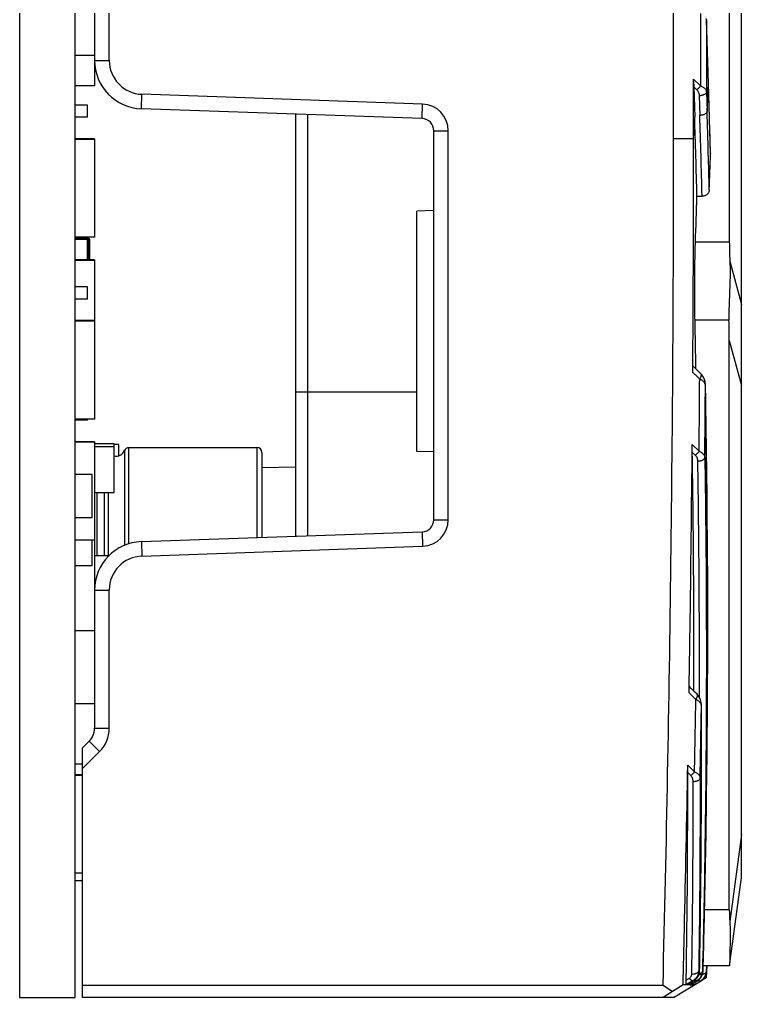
# Model space of a CAD drawing. Header units: millimetres. Extents: x 1409 to 26878, y 589 to 5187.
# Drawn here: x 2409.45 to 2439.25, y 1227.3 to 1267.67 of the extents above; entities that cross this region are included whole.
import ezdxf

# ---------------------------------------------------------------- set-up
doc = ezdxf.new("R2010")
doc.units = ezdxf.units.MM
doc.layers.add('02___PRT_ALL_AXES', color=7, linetype='Continuous')

msp = doc.modelspace()

# ---------------------------------------------------------------- linework, layer by layer
at = {"color": 7, "linetype": 'Continuous'}
for p, q in [((2409.4453, 1564.7998), (2409.4453, 1227.2998)), ((2411.7453, 1227.2998), (2411.7453, 1564.7998)), ((2439.2453, 1232.2555), (2439.2453, 1559.8441)), ((2436.4453, 1262.7555), (2436.4453, 1529.3441)), ((2412.5453, 1306.5642), (2412.5453, 1264.9278)), ((2413.1453, 1265.9812), (2413.1453, 1306.5642)), ((2438.7453, 1272.9586), (2438.7453, 1258.482)), ((2437.5594, 1267.9102), (2437.5594, 1264.9323)), ((2437.7998, 1267.6573), (2437.8, 1267.6668)), ((2437.8835, 1265.0312), (2437.7998, 1267.6573)), ((2437.7998, 1267.6573), (2437.7998, 1264.6794)), ((2437.8837, 1265.0408), (2437.8, 1267.6669)), ((2412.5453, 1266.1778), (2411.7453, 1266.1778)), ((2412.5453, 1265.9812), (2413.1453, 1265.9812)), ((2437.2703, 1265.207), (2437.5594, 1264.9323)), ((2437.2703, 1262.7555), (2437.2703, 1265.207)), ((2412.5453, 1264.9278), (2411.7453, 1264.9278)), ((2437.2753, 1264.8934), (2437.404, 1264.7711)), ((2437.2753, 1264.8934), (2437.315, 1263.649)), ((2437.8255, 1263.8724), (2437.8835, 1265.0312)), ((2437.8835, 1265.0312), (2437.8837, 1265.0408)), ((2414.4755, 1263.9824), (2414.4965, 1264.582)), ((2426.0837, 1264.1774), (2414.4965, 1264.582)), ((2437.5002, 1264.5183), (2437.5259, 1263.7112)), ((2437.7998, 1264.6794), (2437.8255, 1263.8724)), ((2412.2453, 1264.1389), (2411.7453, 1264.1389)), ((2412.2453, 1263.6309), (2412.2453, 1264.1389)), ((2426.0628, 1263.5778), (2414.4755, 1263.9824)), ((2426.0628, 1263.5778), (2426.0837, 1264.1774)), ((2412.2453, 1263.6309), (2411.7453, 1263.6309)), ((2420.8453, 1246.3397), (2420.8453, 1263.76)), ((2421.3453, 1246.3571), (2421.3453, 1263.7425)), ((2437.2703, 1262.7555), (2437.315, 1263.649)), ((2412.5453, 1262.7418), (2411.7453, 1262.7418)), ((2412.5453, 1262.7164), (2411.7453, 1262.7164)), ((2412.5453, 1262.7418), (2412.5453, 1258.6778)), ((2426.5453, 1263.0781), (2427.1453, 1263.0781)), ((2426.5453, 1247.0216), (2426.5453, 1263.0781)), ((2427.1453, 1247.0216), (2427.1453, 1263.0781)), ((2436.4453, 1262.7555), (2437.2703, 1262.7555)), ((2437.9679, 1262.128), (2437.9675, 1262.1434)), ((2437.9679, 1262.128), (2437.9675, 1262.1434)), ((2437.9679, 1262.1434), (2437.9679, 1262.128)), ((2437.4091, 1260.3713), (2437.6216, 1260.3713)), ((2412.5453, 1258.6778), (2411.7453, 1258.6778)), ((2412.2453, 1258.6309), (2412.2453, 1258.6778)), ((2412.2453, 1258.6309), (2411.7453, 1258.6309)), ((2412.2453, 1258.6105), (2411.7453, 1258.6105)), ((2412.2453, 1258.585), (2411.7453, 1258.585)), ((2412.2953, 1258.6242), (2411.7953, 1258.6242)), ((2411.7953, 1258.6105), (2411.7953, 1258.6242)), ((2412.2453, 1257.7418), (2412.2453, 1258.6105)), ((2412.2453, 1258.5742), (2412.3453, 1258.5742)), ((2412.2453, 1258.4242), (2412.3453, 1258.4242)), ((2412.2953, 1258.6242), (2412.2953, 1257.7418)), ((2412.3453, 1257.7418), (2412.3453, 1258.5742)), ((2438.7453, 1258.482), (2437.3461, 1258.482)), ((2412.5453, 1257.7418), (2411.7453, 1257.7418)), ((2412.5453, 1257.7164), (2411.7453, 1257.7164)), ((2412.5453, 1257.7418), (2412.5453, 1251.1778)), ((2438.766, 1257.6948), (2439.2453, 1255.9107)), ((2412.2453, 1256.6389), (2411.7453, 1256.6389)), ((2412.2453, 1256.1309), (2412.2453, 1256.6389)), ((2412.2453, 1256.1309), (2411.7453, 1256.1309)), ((2412.5453, 1255.2418), (2411.7453, 1255.2418)), ((2412.5453, 1255.2164), (2411.7453, 1255.2164)), ((2438.7309, 1255.2582), (2437.3284, 1255.2582)), ((2438.7453, 1254.4171), (2439.2453, 1252.5559)), ((2438.7453, 1230.9191), (2438.7453, 1254.4171)), ((2437.432, 1252.9119), (2437.2372, 1253.1005)), ((2437.522, 1252.8246), (2437.432, 1252.9119)), ((2420.8453, 1252.2998), (2425.8453, 1252.2998)), ((2437.7586, 1252.5689), (2437.7588, 1252.577)), ((2437.7601, 1252.4877), (2437.7586, 1252.5689)), ((2437.7598, 1252.4877), (2437.7586, 1252.5689)), ((2437.7588, 1252.577), (2437.7588, 1252.577)), ((2412.5453, 1251.1778), (2411.7453, 1251.1778)), ((2412.2453, 1251.1309), (2411.7453, 1251.1309)), ((2412.2453, 1251.1309), (2412.2453, 1251.1778)), ((2412.5453, 1250.2418), (2411.7453, 1250.2418)), ((2412.5453, 1250.2164), (2411.7453, 1250.2164)), ((2412.5453, 1250.2418), (2412.5453, 1238.4105)), ((2413.3453, 1250.1488), (2412.5453, 1250.1488)), ((2412.5453, 1250.0488), (2413.3453, 1250.0488)), ((2413.3453, 1248.1488), (2413.3453, 1250.1488)), ((2413.5453, 1250.1268), (2413.3453, 1250.1268)), ((2413.5453, 1249.6652), (2413.5453, 1250.1268)), ((2413.7714, 1249.8716), (2413.7714, 1245.9602)), ((2413.9577, 1249.9988), (2419.2453, 1249.9988)), ((2413.9577, 1246.0292), (2413.9577, 1249.9988)), ((2419.2453, 1249.9988), (2419.2453, 1246.2838)), ((2419.4453, 1249.7988), (2419.4453, 1246.2908)), ((2437.2135, 1250.1199), (2437.4971, 1249.8437)), ((2437.2147, 1249.8063), (2437.3401, 1249.6842)), ((2419.4463, 1249.2171), (2419.4453, 1249.2171)), ((2419.4463, 1249.2171), (2419.4463, 1246.2908)), ((2412.4453, 1248.8821), (2411.7453, 1248.8821)), ((2412.4453, 1247.1041), (2412.4453, 1248.8821)), ((2412.5453, 1248.1488), (2413.3453, 1248.1488)), ((2412.6453, 1245.5488), (2412.6453, 1248.1488)), ((2412.933, 1248.1488), (2412.933, 1245.5488)), ((2413.1193, 1245.5488), (2413.1193, 1248.1488)), ((2412.4453, 1247.1041), (2411.7453, 1247.1041)), ((2426.5453, 1247.0216), (2427.1453, 1247.0216)), ((2412.5453, 1246.1778), (2411.7453, 1246.1778)), ((2412.4453, 1245.123), (2412.4453, 1246.1778)), ((2414.4755, 1246.1172), (2426.0628, 1246.5219)), ((2426.0628, 1246.5219), (2426.0837, 1245.9222)), ((2414.4755, 1246.1172), (2414.4965, 1245.5176)), ((2414.4965, 1245.5176), (2426.0837, 1245.9222)), ((2412.5453, 1245.5488), (2413.1518, 1245.5488)), ((2412.4453, 1245.123), (2411.7453, 1245.123)), ((2437.8507, 1244.3893), (2437.8466, 1244.9502)), ((2437.8517, 1244.3893), (2437.8494, 1244.9502)), ((2412.5453, 1244.1184), (2413.1453, 1244.1184)), ((2413.1453, 1238.4105), (2413.1453, 1244.1184)), ((2412.5453, 1242.4278), (2411.7453, 1242.4278)), ((2437.2751, 1239.684), (2437.0834, 1239.8742)), ((2437.3628, 1239.5969), (2437.2751, 1239.684)), ((2437.4947, 1239.8128), (2437.4949, 1239.7088)), ((2437.4953, 1239.8128), (2437.495, 1239.7088)), ((2437.5942, 1239.3381), (2437.5944, 1239.3443)), ((2412.5453, 1238.4105), (2413.1453, 1238.4105)), ((2412.0453, 1237.5998), (2412.3257, 1237.8801)), ((2412.3257, 1237.8801), (2412.7499, 1237.4559)), ((2412.0453, 1227.2998), (2412.0453, 1237.5998)), ((2412.0453, 1236.7513), (2412.7499, 1237.4559)), ((2437.8036, 1235.6166), (2437.823, 1237.346)), ((2437.8091, 1235.6165), (2437.8292, 1237.346)), ((2437.0315, 1236.8936), (2437.3096, 1236.6161)), ((2412.0453, 1236.4918), (2411.7453, 1236.4918)), ((2412.0453, 1236.4664), (2411.7453, 1236.4664)), ((2437.0288, 1236.5799), (2437.1509, 1236.458)), ((2439.2453, 1234.0223), (2438.7633, 1230.4337)), ((2412.0453, 1232.4278), (2411.7453, 1232.4278)), ((2412.0453, 1232.1176), (2411.7453, 1232.1176)), ((2438.7552, 1228.6061), (2439.2453, 1232.2554)), ((2438.7453, 1230.9191), (2437.7126, 1230.9191)), ((2437.4812, 1228.4028), (2437.5204, 1228.4012)), ((2437.5204, 1228.4012), (2437.5206, 1228.405)), ((2437.5206, 1228.405), (2437.5206, 1228.405)), ((2437.6357, 1228.3954), (2437.6355, 1228.3897)), ((2437.6357, 1228.3954), (2437.6635, 1228.3938)), ((2437.6635, 1228.3938), (2437.6641, 1228.4212)), ((2437.6635, 1228.3938), (2437.6643, 1228.4212)), ((2437.6635, 1228.3938), (2437.6636, 1228.3964)), ((2438.755, 1228.6056), (2437.6677, 1228.6056)), ((2437.8113, 1228.6056), (2437.7866, 1228.1117)), ((2437.8083, 1228.6056), (2437.7981, 1228.3785)), ((2437.8088, 1228.6056), (2437.7981, 1228.3785)), ((2437.7981, 1228.3785), (2437.7998, 1228.3766)), ((2437.7998, 1228.377), (2437.8105, 1228.6056)), ((2437.7998, 1228.377), (2437.8111, 1228.6056)), ((2438.7552, 1228.6061), (2438.755, 1228.6056)), ((2436.4453, 1227.2998), (2437.5592, 1227.9741)), ((2437.0898, 1228.0863), (2436.9676, 1228.0092)), ((2437.2488, 1227.9932), (2436.9686, 1227.8163)), ((2437.0067, 1227.8152), (2437.2876, 1227.992)), ((2437.2488, 1227.9932), (2437.2876, 1227.992)), ((2437.2866, 1227.8983), (2437.4283, 1227.9864)), ((2437.2876, 1227.992), (2437.2885, 1227.9925)), ((2437.401, 1227.9877), (2437.3149, 1227.934)), ((2437.3302, 1227.9255), (2437.4092, 1227.9746)), ((2437.401, 1227.9877), (2437.4283, 1227.9864)), ((2437.4092, 1227.9746), (2437.4283, 1227.9864)), ((2437.5581, 1227.9751), (2437.47, 1227.9216)), ((2437.5581, 1227.9751), (2437.5592, 1227.9741)), ((2437.7866, 1228.1117), (2437.5594, 1227.9742)), ((2412.0453, 1227.7998), (2436.0077, 1227.7998)), ((2436.0077, 1227.7998), (2436.3985, 1227.5498)), ((2436.8342, 1227.8198), (2436.3985, 1227.5498)), ((2436.9686, 1227.8163), (2436.8343, 1227.8198)), ((2437.1182, 1227.8114), (2437.0067, 1227.8152)), ((2437.2212, 1227.8756), (2437.1182, 1227.8114)), ((2437.145, 1227.8102), (2437.3302, 1227.9255)), ((2437.2696, 1227.8), (2437.145, 1227.8102)), ((2437.3149, 1227.934), (2437.2212, 1227.8756)), ((2437.2696, 1227.8), (2437.2727, 1227.8682)), ((2437.3746, 1227.8638), (2437.2696, 1227.8)), ((2437.3679, 1227.8596), (2437.2696, 1227.8)), ((2437.2727, 1227.8682), (2437.2738, 1227.8903)), ((2437.2727, 1227.8682), (2437.2737, 1227.8888)), ((2437.3746, 1227.8638), (2437.3679, 1227.8596)), ((2437.47, 1227.9216), (2437.3746, 1227.8638)), ((2409.4453, 1227.2998), (2411.7453, 1227.2998)), ((2436.4453, 1227.2998), (2412.0453, 1227.2998)), ((2436.3985, 1227.5498), (2436.0077, 1227.2998))]:
    msp.add_line(p, q, dxfattribs=at)
for points in [[(2437.9679, 1262.1434), (2437.9426, 1263.0748), (2437.9129, 1264.0961), (2437.8837, 1265.0408)], [(2437.5741, 1253.0414), (2437.4814, 1253.1312), (2437.3237, 1253.2839), (2437.2489, 1253.3563)], [(2437.7588, 1252.577), (2437.7578, 1252.6044), (2437.7442, 1252.7134), (2437.7166, 1252.8139), (2437.6759, 1252.9058), (2437.622, 1252.9882), (2437.5741, 1253.0414)], [(2437.6636, 1228.3964), (2437.8194, 1236.4272), (2437.8513, 1244.5412), (2437.7588, 1252.577)], [(2437.4158, 1239.8127), (2437.3246, 1239.9032), (2437.1695, 1240.0571), (2437.0953, 1240.1306)], [(2437.5944, 1239.3443), (2437.5938, 1239.3719), (2437.5818, 1239.4814), (2437.5557, 1239.5825), (2437.5162, 1239.6752), (2437.4633, 1239.7586), (2437.4158, 1239.8127)], [(2437.5206, 1228.405), (2437.5703, 1232.0214), (2437.5953, 1235.7213), (2437.5944, 1239.3443)], [(2437.2885, 1227.9925), (2437.3455, 1228.0343), (2437.4053, 1228.0946), (2437.4541, 1228.1646), (2437.4904, 1228.2424), (2437.5129, 1228.3259), (2437.5206, 1228.405)], [(2437.4812, 1228.4028), (2437.5012, 1228.402), (2437.5202, 1228.4012)], [(2437.6357, 1228.3954), (2437.6499, 1228.3946), (2437.6635, 1228.3938)], [(2437.7981, 1228.3785), (2437.7991, 1228.3778), (2437.7997, 1228.3771)], [(2437.7997, 1228.3771), (2437.7998, 1228.3771), (2437.7998, 1228.377)], [(2437.2696, 1227.8), (2437.2699, 1227.807), (2437.2709, 1227.8291), (2437.2727, 1227.8682)]]:
    msp.add_lwpolyline(points, dxfattribs=at)
for centre, radius, start, end in [((2414.5453, 1265.9812), 2, 180, 268), ((2414.5453, 1265.9812), 1.4, 180, 268), ((1915.9792, 1248.4034), 522.1691, 1.507807, 1.824817), ((2426.0453, 1263.0781), 1.1, 0, 88), ((2426.0453, 1263.0781), 0.5, 0, 88), ((1915.7661, 1247.0913), 522.0245, 1.45773, 1.824455), ((1915.9208, 1247.2446), 522.1696, 1.634727, 1.824817), ((1915.9237, 1247.2447), 522.1667, 1.469888, 1.634727), ((2412.2953, 1258.5742), 0.05, 0, 90), ((1040.8192, 1263.0251), 1396.74, 359.4592771, 359.5815605), ((1041.0746, 1263.3035), 1396.7253, 359.4373312, 359.5596459), ((1915.6368, 1242.536), 522.2181, 0.264873, 1.091931), ((2413.4453, 1249.9988), 0.35, 253.3025, 338.67631), ((2413.9577, 1249.7988), 0.2, 90, 158.67631), ((2419.2453, 1249.7988), 0.2, 0, 90), ((2426.0453, 1247.0216), 0.5, 272, 0), ((2426.0453, 1247.0216), 1.1, 272, 0), ((2414.5453, 1244.1184), 2, 92, 180), ((2414.5453, 1244.1184), 1.4, 92, 180), ((1915.4977, 1242.5357), 522.3573, 359.430748, 0.203324), ((1039.3715, 1263.0438), 1398.1879, 358.9169616, 359.0391337), ((1039.6401, 1263.3226), 1398.1599, 358.8948763, 359.0170809), ((2411.7953, 1238.4105), 0.75, 315, 0), ((2411.7953, 1238.4105), 1.35, 315, 0), ((2437.0221, 1228.4136), 0.4985, 357.02342, 358.57488), ((2437.3004, 1228.4019), 0.5, 301.18767, 357.13759), ((2437.2994, 1228.402), 0.5009, 346.43419, 357.15192), ((2437.0244, 1228.4123), 0.4959, 318.71635, 320.26335), ((2437.0234, 1228.4129), 0.4971, 329.61124, 333.60078), ((2437.0228, 1228.4132), 0.4977, 333.60105, 339.2325), ((2437.0225, 1228.4133), 0.4981, 339.23727, 344.31168), ((2437.0225, 1228.4133), 0.4981, 344.31243, 349.11291), ((2437.2997, 1228.4026), 0.501, 301.19844, 311.55525), ((2437.3011, 1228.401), 0.4988, 311.5584, 314.44683), ((2437.3006, 1228.4017), 0.4998, 311.55333, 314.43914), ((2437.3, 1228.4021), 0.5004, 314.44983, 320.92364), ((2437.3005, 1228.4018), 0.4999, 314.43853, 321.90358), ((2437.2986, 1228.4026), 0.5002, 320.98294, 329.21305), ((2437.3006, 1228.4016), 0.4997, 320.92565, 321.91047), ((2437.3009, 1228.4014), 0.4993, 321.91116, 325.2762), ((2437.3, 1228.4022), 0.5005, 321.90399, 325.26094), ((2437.2995, 1228.4023), 0.5009, 325.27771, 329.18565), ((2437.2995, 1228.402), 0.4991, 329.21393, 330.88518), ((2437.2993, 1228.4024), 0.5011, 329.18536, 330.85632), ((2437.2985, 1228.4026), 0.5002, 330.88715, 338.48326), ((2437.2997, 1228.4022), 0.5007, 330.8563, 332.43719), ((2437.3009, 1228.4016), 0.4994, 332.4369, 335.82896), ((2437.3, 1228.4021), 0.5005, 332.43863, 335.82149), ((2437.3005, 1228.4017), 0.4998, 335.83081, 338.487), ((2437.2991, 1228.4023), 0.4995, 338.4839, 340.05326), ((2437.3001, 1228.4019), 0.5002, 338.48683, 340.05904), ((2437.3002, 1228.4019), 0.5001, 340.059, 343.62013), ((2437.3014, 1228.4015), 0.4989, 343.62064, 346.42999), ((2437.3008, 1228.4017), 0.4996, 343.61664, 346.42006)]:
    msp.add_arc(centre, radius, start, end, dxfattribs=at)
for centre, major_axis, ratio, start_param, end_param in [((2437.2884, 1265.0422), (-0.0071, 0.4203), 0.039567, 1.1671963, 1.932025), ((1737.1207, 1242.296), (700.2753, 18.5784), 0.8631214, -0.0008324, 0.0045908), ((1733.9478, 1178.8389), (119.5781, 2729.4378), 0.2563308, -1.5295946, -1.5290489), ((1733.9478, 1178.8389), (119.4927, 2727.4896), 0.2563308, -1.5303644, -1.5296714), ((2439.2453, 1256.8701), (-0.274, 2.9998), 0.1394248, 0.9908299, 1.2795795), ((1736.9845, 1239.571), (700.2753, 18.5784), 0.8631214, 6.2750867, 6.2784022), ((2433.1552, 1259.7802), (-2.7739, 12.6676), 0.3831341, -2.0900269, -2.0181872), ((1736.8274, 1236.4294), (700.2753, 18.5784), 0.8631214, -0.0248989, -0.0086047), ((1736.5703, 1231.287), (700.2753, 18.5784), 0.8631214, -0.0361483, -0.0219749), ((2441.2453, 1233.6056), (1.5938, 4.9616), 0.3881945, -4.0210953, -3.9011255)]:
    msp.add_ellipse(centre, major_axis=major_axis, ratio=ratio, start_param=start_param, end_param=end_param, dxfattribs=at)
for points, knots in [([(2437.7998, 1267.6573), (2437.7995, 1267.6617), (2437.7975, 1267.6795), (2437.793, 1267.6971), (2437.7885, 1267.7098)], [0, 0, 0, 0, 0.2470353, 1, 1, 1, 1]), ([(2437.5594, 1264.9323), (2437.5488, 1264.9171), (2437.526, 1264.8872), (2437.4883, 1264.845), (2437.4476, 1264.8059), (2437.4187, 1264.7821), (2437.404, 1264.7711)], [0, 0, 0, 0, 0.2472002, 0.501422, 0.7549229, 1, 1, 1, 1]), ([(2437.404, 1264.7711), (2437.4213, 1264.7547), (2437.4499, 1264.7166), (2437.4782, 1264.6526), (2437.4949, 1264.586), (2437.4995, 1264.5408), (2437.5002, 1264.5183)], [0, 0, 0, 0, 0.258335, 0.5087838, 0.7552814, 1, 1, 1, 1]), ([(2437.5594, 1264.9323), (2437.5774, 1264.9254), (2437.6118, 1264.9105), (2437.6589, 1264.8838), (2437.6996, 1264.8542), (2437.7336, 1264.8222), (2437.7607, 1264.7883), (2437.7811, 1264.753), (2437.7945, 1264.7166), (2437.7988, 1264.6917), (2437.7998, 1264.6794)], [0, 0, 0, 0, 0.1579517, 0.3051037, 0.4415271, 0.5678548, 0.685181, 0.7950122, 0.8992086, 1, 1, 1, 1]), ([(2437.7998, 1264.6794), (2437.799, 1264.6689), (2437.7931, 1264.6471), (2437.7737, 1264.6171), (2437.7445, 1264.5899), (2437.7069, 1264.566), (2437.662, 1264.5462), (2437.6114, 1264.5312), (2437.5568, 1264.5215), (2437.5192, 1264.5187), (2437.5002, 1264.5183)], [0, 0, 0, 0, 0.0865373, 0.181841, 0.2897306, 0.4113916, 0.5459527, 0.6911232, 0.8437497, 1, 1, 1, 1]), ([(2437.8255, 1263.8724), (2437.8247, 1263.8619), (2437.8188, 1263.84), (2437.7994, 1263.81), (2437.7702, 1263.7828), (2437.7326, 1263.759), (2437.6877, 1263.7392), (2437.6371, 1263.7242), (2437.5825, 1263.7144), (2437.5449, 1263.7116), (2437.5259, 1263.7112)], [0, 0, 0, 0, 0.0865373, 0.181841, 0.2897306, 0.4113916, 0.5459527, 0.6911232, 0.8437497, 1, 1, 1, 1]), ([(2436.0077, 1227.7998), (2436.1536, 1233.6261), (2436.3724, 1245.2774), (2436.4453, 1256.9306), (2436.4453, 1262.7555)], [0, 0, 0, 0, 0.5001335, 1, 1, 1, 1]), ([(2437.2372, 1253.1005), (2437.2428, 1253.905), (2437.2621, 1257.1234), (2437.2704, 1260.3417), (2437.2703, 1262.7555)], [0, 0, 0, 0, 0.2499912, 1, 1, 1, 1]), ([(2437.9185, 1260.6391), (2437.918, 1260.6221), (2437.9135, 1260.5881), (2437.8968, 1260.539), (2437.8702, 1260.4931), (2437.8343, 1260.452), (2437.7899, 1260.4176), (2437.7382, 1260.3914), (2437.6813, 1260.375), (2437.6416, 1260.3713), (2437.6216, 1260.3713)], [0, 0, 0, 0, 0.115, 0.2314717, 0.3505416, 0.4731443, 0.5997906, 0.7304281, 0.8642963, 1, 1, 1, 1]), ([(2437.3284, 1255.2582), (2437.3258, 1255.3828), (2437.3215, 1255.6403), (2437.316, 1256.1776), (2437.3156, 1256.8702), (2437.3232, 1257.5628), (2437.3345, 1258.1), (2437.3419, 1258.3574), (2437.3461, 1258.482)], [0, 0, 0, 0, 0.1159475, 0.2395981, 0.4999968, 0.7603942, 0.8840459, 1, 1, 1, 1]), ([(2438.766, 1257.6948), (2438.7711, 1257.5919), (2438.7771, 1257.3839), (2438.7757, 1256.965), (2438.7601, 1256.5456), (2438.7423, 1256.1305), (2438.7312, 1255.8291), (2438.7257, 1255.5392), (2438.7278, 1255.3502), (2438.7309, 1255.2582)], [0, 0, 0, 0, 0.1267984, 0.2559584, 0.5155892, 0.6431688, 0.7673498, 0.8867369, 1, 1, 1, 1]), ([(2437.2372, 1253.1005), (2437.2373, 1253.1168), (2437.2376, 1253.149), (2437.2382, 1253.1889), (2437.2389, 1253.22), (2437.2395, 1253.2423), (2437.2401, 1253.2633), (2437.2409, 1253.283), (2437.2417, 1253.3007), (2437.2426, 1253.3163), (2437.2434, 1253.3278), (2437.2441, 1253.3357), (2437.2446, 1253.3407), (2437.2452, 1253.3449), (2437.2457, 1253.3484), (2437.2462, 1253.3513), (2437.2467, 1253.3535), (2437.2472, 1253.3551), (2437.2477, 1253.3561), (2437.2484, 1253.3567), (2437.2488, 1253.3565), (2437.2489, 1253.3563)], [0, 0, 0, 0, 0.1893881, 0.3752926, 0.4652389, 0.5520096, 0.6343943, 0.7110876, 0.7806431, 0.8416973, 0.8931236, 0.9149667, 0.9341812, 0.9507413, 0.9646426, 0.9759496, 0.9847496, 0.9911506, 0.9953328, 0.9977734, 1, 1, 1, 1]), ([(2437.522, 1252.8246), (2437.53, 1252.8359), (2437.5447, 1252.8583), (2437.5633, 1252.892), (2437.5776, 1252.9242), (2437.5873, 1252.9543), (2437.592, 1252.9816), (2437.5917, 1253.0057), (2437.5869, 1253.0232), (2437.5804, 1253.0345), (2437.5763, 1253.0393), (2437.5741, 1253.0414)], [0, 0, 0, 0, 0.1744719, 0.3375765, 0.4865371, 0.6195808, 0.7357626, 0.835583, 0.9216984, 0.9613897, 1, 1, 1, 1]), ([(2437.6932, 1252.713), (2437.6829, 1252.7243), (2437.6598, 1252.7464), (2437.6199, 1252.776), (2437.5735, 1252.8026), (2437.5398, 1252.8176), (2437.522, 1252.8246)], [0, 0, 0, 0, 0.22264, 0.4629384, 0.7220185, 1, 1, 1, 1]), ([(2437.7483, 1252.6218), (2437.7428, 1252.638), (2437.7274, 1252.6706), (2437.7056, 1252.6992), (2437.6932, 1252.713)], [0, 0, 0, 0, 0.4796412, 1, 1, 1, 1]), ([(2437.7586, 1252.5689), (2437.7583, 1252.5734), (2437.7566, 1252.5913), (2437.7525, 1252.6089), (2437.7483, 1252.6218)], [0, 0, 0, 0, 0.2472785, 1, 1, 1, 1]), ([(2437.0835, 1239.8742), (2437.0974, 1240.7281), (2437.1502, 1244.1432), (2437.1904, 1247.5585), (2437.2135, 1250.1199)], [0, 0, 0, 0, 0.2500355, 1, 1, 1, 1]), ([(2437.2147, 1249.8063), (2437.2139, 1249.8563), (2437.2128, 1249.9608), (2437.213, 1250.0654), (2437.2135, 1250.1199)], [0, 0, 0, 0, 0.478207, 1, 1, 1, 1]), ([(2437.4971, 1249.8437), (2437.4864, 1249.8287), (2437.4633, 1249.799), (2437.4252, 1249.7572), (2437.3841, 1249.7185), (2437.3549, 1249.695), (2437.3401, 1249.6842)], [0, 0, 0, 0, 0.2469172, 0.501019, 0.7546041, 1, 1, 1, 1]), ([(2437.4971, 1249.8437), (2437.5151, 1249.8366), (2437.5492, 1249.8213), (2437.596, 1249.7941), (2437.6361, 1249.7638), (2437.6695, 1249.7314), (2437.696, 1249.697), (2437.7155, 1249.6613), (2437.7281, 1249.6247), (2437.7318, 1249.5997), (2437.7325, 1249.5873)], [0, 0, 0, 0, 0.1580859, 0.3052263, 0.4415376, 0.567705, 0.6848843, 0.794648, 0.8989228, 1, 1, 1, 1]), ([(2437.3401, 1249.6842), (2437.3572, 1249.6675), (2437.3853, 1249.6289), (2437.4128, 1249.5643), (2437.4285, 1249.4972), (2437.4324, 1249.4517), (2437.4327, 1249.4291)], [0, 0, 0, 0, 0.2581329, 0.5084983, 0.7550624, 1, 1, 1, 1]), ([(2437.7325, 1249.5873), (2437.7321, 1249.5821), (2437.7304, 1249.5717), (2437.7231, 1249.5507), (2437.7066, 1249.5251), (2437.6775, 1249.4981), (2437.6398, 1249.4746), (2437.5948, 1249.4553), (2437.5441, 1249.4408), (2437.4895, 1249.4316), (2437.4518, 1249.4293), (2437.4327, 1249.4291)], [0, 0, 0, 0, 0.0427056, 0.0868356, 0.1818529, 0.2893769, 0.4107388, 0.5451554, 0.6903803, 0.8432751, 1, 1, 1, 1]), ([(2437.4327, 1249.4291), (2437.4453, 1248.6278), (2437.4883, 1245.4226), (2437.5018, 1242.2169), (2437.4953, 1239.8128)], [0, 0, 0, 0, 0.2500052, 1, 1, 1, 1]), ([(2437.7325, 1249.5873), (2437.788, 1246.0556), (2437.8274, 1238.9908), (2437.7235, 1231.9266), (2437.6357, 1228.3954)], [0, 0, 0, 0, 0.4999936, 1, 1, 1, 1]), ([(2437.0834, 1239.8742), (2437.0837, 1239.8903), (2437.0843, 1239.9224), (2437.0854, 1239.9696), (2437.0865, 1240.0077), (2437.0875, 1240.0364), (2437.0883, 1240.056), (2437.0891, 1240.0738), (2437.09, 1240.0895), (2437.0907, 1240.1011), (2437.0914, 1240.1091), (2437.0918, 1240.1141), (2437.0923, 1240.1185), (2437.0927, 1240.1221), (2437.0932, 1240.1251), (2437.0936, 1240.1274), (2437.094, 1240.1291), (2437.0944, 1240.1301), (2437.0947, 1240.1306), (2437.0949, 1240.1308), (2437.0952, 1240.1308), (2437.0953, 1240.1307), (2437.0953, 1240.1306)], [0, 0, 0, 0, 0.1884296, 0.3734543, 0.5495081, 0.6317094, 0.7083577, 0.7780338, 0.8393795, 0.8912659, 0.9133875, 0.9329061, 0.949793, 0.9640324, 0.9756745, 0.9847957, 0.9914833, 0.9958632, 0.9972732, 0.9982678, 0.9990635, 1, 1, 1, 1]), ([(2437.3628, 1239.5969), (2437.3708, 1239.6081), (2437.3856, 1239.6302), (2437.4044, 1239.6636), (2437.4188, 1239.6956), (2437.4285, 1239.7255), (2437.4334, 1239.7527), (2437.4332, 1239.7767), (2437.4285, 1239.7943), (2437.422, 1239.8057), (2437.418, 1239.8105), (2437.4158, 1239.8127)], [0, 0, 0, 0, 0.1740062, 0.3366769, 0.4852931, 0.6181395, 0.7343272, 0.834399, 0.9210196, 0.9610376, 1, 1, 1, 1]), ([(2437.5942, 1239.3381), (2437.5938, 1239.3504), (2437.5905, 1239.3755), (2437.5786, 1239.4123), (2437.5597, 1239.4483), (2437.5337, 1239.4829), (2437.5008, 1239.5158), (2437.4611, 1239.5464), (2437.4147, 1239.5741), (2437.3807, 1239.5896), (2437.3628, 1239.5969)], [0, 0, 0, 0, 0.101286, 0.2056146, 0.3153155, 0.4323685, 0.5584142, 0.6946513, 0.8418028, 1, 1, 1, 1]), ([(2437.5204, 1228.4012), (2437.5361, 1229.3125), (2437.5893, 1232.9579), (2437.6044, 1236.6038), (2437.5942, 1239.3381)], [0, 0, 0, 0, 0.2500065, 1, 1, 1, 1]), ([(2436.8342, 1227.8198), (2436.8531, 1228.576), (2436.9262, 1231.6005), (2436.9896, 1234.6251), (2437.0315, 1236.8936)], [0, 0, 0, 0, 0.2500453, 1, 1, 1, 1]), ([(2437.0288, 1236.5799), (2437.0288, 1236.6299), (2437.0292, 1236.7345), (2437.0305, 1236.839), (2437.0315, 1236.8936)], [0, 0, 0, 0, 0.4782146, 1, 1, 1, 1]), ([(2437.3096, 1236.6161), (2437.2988, 1236.6011), (2437.2755, 1236.5716), (2437.237, 1236.5301), (2437.1954, 1236.4918), (2437.1659, 1236.4687), (2437.1509, 1236.458)], [0, 0, 0, 0, 0.2466206, 0.5006047, 0.7542822, 1, 1, 1, 1]), ([(2437.1509, 1236.458), (2437.1678, 1236.4411), (2437.1955, 1236.4021), (2437.2221, 1236.3369), (2437.2369, 1236.2694), (2437.2401, 1236.2238), (2437.2401, 1236.2011)], [0, 0, 0, 0, 0.257929, 0.5082141, 0.754846, 1, 1, 1, 1]), ([(2437.3096, 1236.6161), (2437.3275, 1236.6087), (2437.3614, 1236.5931), (2437.4077, 1236.5652), (2437.4473, 1236.5345), (2437.4801, 1236.5016), (2437.5059, 1236.4669), (2437.5247, 1236.4308), (2437.5364, 1236.3939), (2437.5395, 1236.3688), (2437.5399, 1236.3565)], [0, 0, 0, 0, 0.1581947, 0.3053089, 0.4415033, 0.5675137, 0.6845547, 0.7942626, 0.8986278, 1, 1, 1, 1]), ([(2437.2401, 1236.2011), (2437.2405, 1234.2133), (2437.226, 1231.5629), (2437.1913, 1228.9127), (2437.1814, 1228.2502)], [0, 0, 0, 0, 0.7499955, 1, 1, 1, 1]), ([(2437.5399, 1236.3565), (2437.5395, 1236.3513), (2437.5379, 1236.3408), (2437.5307, 1236.3198), (2437.5142, 1236.2944), (2437.4851, 1236.2676), (2437.4474, 1236.2444), (2437.4024, 1236.2256), (2437.3517, 1236.2116), (2437.2969, 1236.203), (2437.2592, 1236.2011), (2437.2401, 1236.2011)], [0, 0, 0, 0, 0.0427672, 0.0868678, 0.1816409, 0.2888419, 0.4099467, 0.5442588, 0.6895755, 0.842772, 1, 1, 1, 1]), ([(2437.5399, 1236.3565), (2437.5404, 1234.368), (2437.5258, 1231.7167), (2437.4911, 1229.0656), (2437.4812, 1228.4028)], [0, 0, 0, 0, 0.7499956, 1, 1, 1, 1]), ([(2437.6643, 1228.4212), (2437.6805, 1229.0207), (2437.7411, 1231.4189), (2437.7853, 1233.8175), (2437.8091, 1235.6165)], [0, 0, 0, 0, 0.2500082, 1, 1, 1, 1]), ([(2438.7633, 1230.4337), (2438.766, 1230.3992), (2438.7699, 1230.3309), (2438.7744, 1230.1975), (2438.7768, 1230.0371), (2438.7771, 1229.8527), (2438.7759, 1229.6293), (2438.7732, 1229.4217), (2438.77, 1229.2304), (2438.7676, 1229.1061), (2438.7654, 1228.9949), (2438.7632, 1228.8974), (2438.7613, 1228.8138), (2438.7598, 1228.7529), (2438.7587, 1228.7113), (2438.758, 1228.6855), (2438.7574, 1228.6633), (2438.7568, 1228.6448), (2438.7563, 1228.6299), (2438.7559, 1228.6187), (2438.7555, 1228.6112), (2438.7553, 1228.6074), (2438.7552, 1228.6061)], [0, 0, 0, 0, 0.0567993, 0.1122563, 0.2190163, 0.3200133, 0.4149547, 0.585576, 0.6607524, 0.7288689, 0.7897237, 0.8431367, 0.8889461, 0.9270177, 0.9431139, 0.9572349, 0.9693707, 0.9795113, 0.9876488, 0.9937788, 0.9978968, 1, 1, 1, 1]), ([(2437.4812, 1228.4028), (2437.4803, 1228.3623), (2437.4684, 1228.2812), (2437.4216, 1228.1673), (2437.348, 1228.0676), (2437.2837, 1228.0151), (2437.2488, 1227.9932)], [0, 0, 0, 0, 0.2482049, 0.4971407, 0.7475991, 1, 1, 1, 1]), ([(2437.6355, 1228.3897), (2437.6338, 1228.3498), (2437.6208, 1228.2699), (2437.573, 1228.1582), (2437.4993, 1228.0606), (2437.4355, 1228.0091), (2437.401, 1227.9877)], [0, 0, 0, 0, 0.248133, 0.4970744, 0.7475738, 1, 1, 1, 1]), ([(2437.4812, 1228.4028), (2437.4808, 1228.3969), (2437.4788, 1228.3849), (2437.4745, 1228.3735), (2437.4718, 1228.368)], [0, 0, 0, 0, 0.4911343, 1, 1, 1, 1]), ([(2437.5116, 1228.3192), (2437.5127, 1228.3249), (2437.5166, 1228.3475), (2437.519, 1228.3705), (2437.5199, 1228.3877)], [0, 0, 0, 0, 0.25021, 1, 1, 1, 1]), ([(2437.6357, 1228.3954), (2437.6354, 1228.3895), (2437.6334, 1228.3775), (2437.6291, 1228.3661), (2437.6264, 1228.3606)], [0, 0, 0, 0, 0.4915201, 1, 1, 1, 1]), ([(2437.6529, 1228.3064), (2437.6544, 1228.3136), (2437.6599, 1228.3424), (2437.6628, 1228.3718), (2437.6635, 1228.3938)], [0, 0, 0, 0, 0.2503252, 1, 1, 1, 1]), ([(2437.7981, 1228.3785), (2437.7969, 1228.3536), (2437.7908, 1228.3038), (2437.7772, 1228.2554), (2437.7687, 1228.2319)], [0, 0, 0, 0, 0.4995729, 1, 1, 1, 1]), ([(2437.7981, 1228.3785), (2437.7978, 1228.3733), (2437.7963, 1228.3629), (2437.7895, 1228.342), (2437.7803, 1228.3277), (2437.773, 1228.3191)], [0, 0, 0, 0, 0.2374756, 0.4806894, 1, 1, 1, 1]), ([(2437.7864, 1228.2844), (2437.7883, 1228.292), (2437.7949, 1228.3225), (2437.7986, 1228.3537), (2437.7998, 1228.377)], [0, 0, 0, 0, 0.250391, 1, 1, 1, 1]), ([(2436.9686, 1227.8163), (2436.9684, 1227.8163), (2436.9682, 1227.8168), (2436.9681, 1227.8175), (2436.9678, 1227.8188), (2436.9677, 1227.8205), (2436.9675, 1227.8228), (2436.9673, 1227.8266), (2436.967, 1227.8324), (2436.9668, 1227.8406), (2436.9666, 1227.8503), (2436.9665, 1227.8614), (2436.9664, 1227.8738), (2436.9664, 1227.8874), (2436.9665, 1227.9077), (2436.9667, 1227.9354), (2436.967, 1227.9712), (2436.9674, 1227.9962), (2436.9676, 1228.0092)], [0, 0, 0, 0, 0.0018589, 0.0060364, 0.0126941, 0.0218003, 0.0332949, 0.0471094, 0.0814048, 0.1240857, 0.1745426, 0.2322098, 0.2965718, 0.3671156, 0.443371, 0.6114981, 0.7979875, 1, 1, 1, 1]), ([(2437.1814, 1228.2502), (2437.1811, 1228.2346), (2437.1769, 1228.203), (2437.1593, 1228.1579), (2437.1304, 1228.1172), (2437.1042, 1228.0955), (2437.0898, 1228.0863)], [0, 0, 0, 0, 0.240354, 0.4847464, 0.7369639, 1, 1, 1, 1]), ([(2437.2488, 1227.9932), (2437.245, 1227.991), (2437.2354, 1227.988), (2437.2194, 1227.989), (2437.2013, 1227.9948), (2437.1814, 1228.005), (2437.1598, 1228.0196), (2437.1369, 1228.0383), (2437.1132, 1228.0608), (2437.0976, 1228.0775), (2437.0898, 1228.0863)], [0, 0, 0, 0, 0.0693933, 0.1493018, 0.2455155, 0.3605883, 0.4948579, 0.6474417, 0.8167007, 1, 1, 1, 1]), ([(2437.4718, 1228.368), (2437.4675, 1228.359), (2437.4557, 1228.3415), (2437.4316, 1228.3185), (2437.4008, 1228.2981), (2437.3643, 1228.2808), (2437.323, 1228.267), (2437.2619, 1228.2535), (2437.2138, 1228.2499), (2437.1814, 1228.2502)], [0, 0, 0, 0, 0.0907809, 0.1916693, 0.3039207, 0.4273826, 0.5608904, 0.7025111, 1, 1, 1, 1]), ([(2437.2876, 1227.992), (2437.293, 1227.9953), (2437.3142, 1228.0093), (2437.3345, 1228.0248), (2437.3489, 1228.0373)], [0, 0, 0, 0, 0.2503753, 1, 1, 1, 1]), ([(2437.401, 1227.9877), (2437.3987, 1227.9863), (2437.3935, 1227.9842), (2437.3848, 1227.9829), (2437.3752, 1227.9834), (2437.3604, 1227.9867), (2437.34, 1227.9959), (2437.3243, 1228.0062), (2437.316, 1228.0123)], [0, 0, 0, 0, 0.0868828, 0.1794109, 0.2815139, 0.3959714, 0.6676377, 1, 1, 1, 1]), ([(2437.3489, 1228.0373), (2437.3532, 1228.041), (2437.37, 1228.0561), (2437.3858, 1228.0724), (2437.397, 1228.0851)], [0, 0, 0, 0, 0.2505296, 1, 1, 1, 1]), ([(2437.4057, 1228.0953), (2437.4101, 1228.1005), (2437.4269, 1228.1216), (2437.442, 1228.144), (2437.4522, 1228.1615)], [0, 0, 0, 0, 0.2505224, 1, 1, 1, 1]), ([(2437.4283, 1227.9864), (2437.4507, 1228.0003), (2437.4932, 1228.0316), (2437.5302, 1228.0692), (2437.5471, 1228.0893)], [0, 0, 0, 0, 0.5012523, 1, 1, 1, 1]), ([(2437.5369, 1227.9707), (2437.5315, 1227.9711), (2437.5197, 1227.9738), (2437.5018, 1227.9819), (2437.4822, 1227.9942), (2437.4691, 1228.0044), (2437.4623, 1228.01)], [0, 0, 0, 0, 0.1901175, 0.4189325, 0.6891454, 1, 1, 1, 1]), ([(2437.6134, 1228.3397), (2437.6073, 1228.3318), (2437.5927, 1228.3167), (2437.566, 1228.2973), (2437.5341, 1228.2805), (2437.5107, 1228.2715), (2437.4983, 1228.2674)], [0, 0, 0, 0, 0.2159593, 0.4546457, 0.7165011, 1, 1, 1, 1]), ([(2437.6063, 1228.239), (2437.5976, 1228.2375), (2437.5619, 1228.2323), (2437.5257, 1228.2309), (2437.4984, 1228.2318)], [0, 0, 0, 0, 0.244261, 1, 1, 1, 1]), ([(2437.5581, 1227.9751), (2437.5551, 1227.9733), (2437.5481, 1227.9707), (2437.5407, 1227.9704), (2437.5369, 1227.9707)], [0, 0, 0, 0, 0.4756647, 1, 1, 1, 1]), ([(2437.5471, 1228.0893), (2437.5732, 1228.1204), (2437.6179, 1228.1892), (2437.6445, 1228.2668), (2437.6529, 1228.3064)], [0, 0, 0, 0, 0.5013375, 1, 1, 1, 1]), ([(2437.6872, 1228.0877), (2437.6692, 1228.0655), (2437.6292, 1228.024), (2437.5827, 1227.99), (2437.5581, 1227.9751)], [0, 0, 0, 0, 0.4986563, 1, 1, 1, 1]), ([(2437.5593, 1227.9742), (2437.5658, 1227.9781), (2437.5912, 1227.9942), (2437.6152, 1228.0127), (2437.6321, 1228.0277)], [0, 0, 0, 0, 0.2504841, 1, 1, 1, 1]), ([(2437.6264, 1228.3606), (2437.6256, 1228.3588), (2437.6218, 1228.3515), (2437.6172, 1228.3446), (2437.6134, 1228.3397)], [0, 0, 0, 0, 0.2429296, 1, 1, 1, 1]), ([(2437.6826, 1228.2596), (2437.6788, 1228.2582), (2437.6632, 1228.2525), (2437.6471, 1228.2478), (2437.6348, 1228.2449)], [0, 0, 0, 0, 0.2424226, 1, 1, 1, 1]), ([(2437.773, 1228.3191), (2437.7622, 1228.3062), (2437.7417, 1228.2892), (2437.7101, 1228.2711), (2437.6921, 1228.2633), (2437.6826, 1228.2596)], [0, 0, 0, 0, 0.4609217, 0.720987, 1, 1, 1, 1]), ([(2437.7113, 1228.117), (2437.7143, 1228.1213), (2437.7259, 1228.1386), (2437.7364, 1228.1567), (2437.7437, 1228.1705)], [0, 0, 0, 0, 0.2503816, 1, 1, 1, 1]), ([(2437.7566, 1228.1971), (2437.7589, 1228.2023), (2437.7678, 1228.2231), (2437.7753, 1228.2445), (2437.7801, 1228.2608)], [0, 0, 0, 0, 0.2503279, 1, 1, 1, 1]), ([(2437.1182, 1227.8114), (2437.1182, 1227.8114), (2437.1181, 1227.8115), (2437.118, 1227.8119), (2437.1178, 1227.8129), (2437.1177, 1227.8146), (2437.1176, 1227.8169), (2437.1175, 1227.8197), (2437.1174, 1227.8232), (2437.1174, 1227.8272), (2437.1173, 1227.8336), (2437.1173, 1227.8427), (2437.1174, 1227.8552), (2437.1176, 1227.8693), (2437.1177, 1227.8792), (2437.1178, 1227.8845)], [0, 0, 0, 0, 0.0018152, 0.0055666, 0.0196, 0.0423211, 0.073489, 0.1128228, 0.1600277, 0.2148008, 0.2768372, 0.4214743, 0.5915931, 0.7851139, 1, 1, 1, 1])]:
    msp.add_open_spline(points, degree=3, knots=knots, dxfattribs=at)
at = {"layer": '02___PRT_ALL_AXES', "color": 7, "linetype": 'Continuous'}
for p, q in [((2426.5453, 1259.7801), (2425.8453, 1259.7618)), ((2425.8453, 1249.8379), (2425.8453, 1259.7618)), ((2426.5453, 1249.8195), (2425.8453, 1249.8379)), ((2420.8453, 1249.1918), (2419.4453, 1249.1624)), ((2412.5453, 1239.4248), (2411.7453, 1239.4248)), ((2412.0453, 1236.9248), (2411.7453, 1236.9248))]:
    msp.add_line(p, q, dxfattribs=at)

doc.saveas('drawing.dxf')
